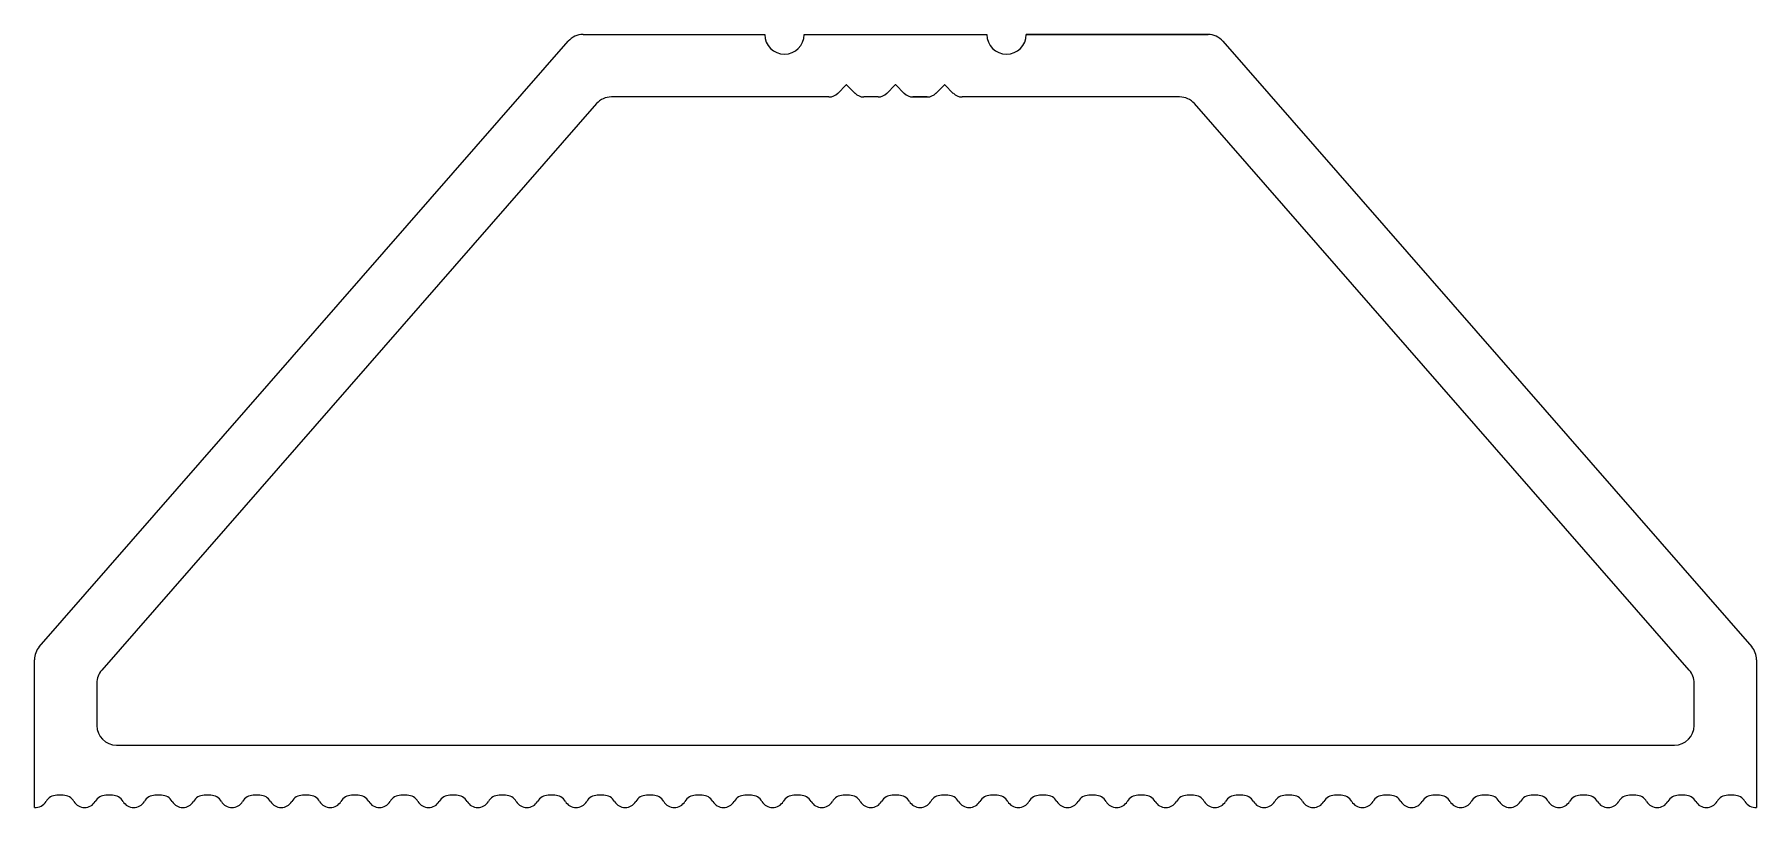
# Model space of a CAD drawing. Header units: inches. Extents: x -16.4 to 18.6, y 1.4 to 17.1.
import ezdxf

# ---------------------------------------------------------------- set-up
doc = ezdxf.new("R2010")
doc.units = ezdxf.units.IN
doc.header["$MEASUREMENT"] = 0
doc.layers.add('1', color=7, linetype='Continuous')

msp = doc.modelspace()

# ---------------------------------------------------------------- linework, layer by layer
at = {"layer": '1', "color": 4}
for p, q in [((-16.333, 4.694), (-5.571, 17.008)), ((-5.27, 17.145), (-1.572, 17.145)), ((-0.772, 17.145), (2.948, 17.145)), ((7.447, 17.145), (3.748, 17.145)), ((3.748, 17.145), (7.447, 17.145)), ((7.748, 17.008), (18.509, 4.694)), ((-16.432, 1.426), (-16.432, 4.431)), ((18.608, 4.431), (18.608, 1.426)), ((-15.845, 1.675), (-15.979, 1.675)), ((-14.845, 1.675), (-14.979, 1.675)), ((-13.845, 1.675), (-13.979, 1.675)), ((-12.845, 1.675), (-12.979, 1.675)), ((-11.845, 1.675), (-11.979, 1.675)), ((-10.845, 1.675), (-10.979, 1.675)), ((-9.845, 1.675), (-9.979, 1.675)), ((-8.845, 1.675), (-8.979, 1.675)), ((-7.845, 1.675), (-7.979, 1.675)), ((-6.845, 1.675), (-6.979, 1.675)), ((-5.845, 1.675), (-5.979, 1.675)), ((-4.845, 1.675), (-4.979, 1.675)), ((-3.845, 1.675), (-3.979, 1.675)), ((-2.845, 1.675), (-2.979, 1.675)), ((-1.845, 1.675), (-1.979, 1.675)), ((-0.845, 1.675), (-0.979, 1.675)), ((0.155, 1.675), (0.021, 1.675)), ((1.155, 1.675), (1.021, 1.675)), ((2.155, 1.675), (2.021, 1.675)), ((3.155, 1.675), (3.021, 1.675)), ((4.155, 1.675), (4.021, 1.675)), ((5.155, 1.675), (5.021, 1.675)), ((6.155, 1.675), (6.021, 1.675)), ((7.155, 1.675), (7.021, 1.675)), ((8.155, 1.675), (8.021, 1.675)), ((9.155, 1.675), (9.021, 1.675)), ((10.155, 1.675), (10.021, 1.675)), ((11.155, 1.675), (11.021, 1.675)), ((12.155, 1.675), (12.021, 1.675)), ((13.155, 1.675), (13.021, 1.675)), ((14.155, 1.675), (14.021, 1.675)), ((15.155, 1.675), (15.021, 1.675)), ((16.155, 1.675), (16.021, 1.675)), ((17.155, 1.675), (17.021, 1.675)), ((18.155, 1.675), (18.021, 1.675))]:
    msp.add_line(p, q, dxfattribs=at)
at = {"layer": '1', "color": 6}
for p, q in [((0.083, 16.119), (-0.088, 15.948)), ((0.265, 15.948), (0.094, 16.119)), ((1.083, 16.119), (0.912, 15.948)), ((1.265, 15.948), (1.094, 16.119)), ((2.083, 16.119), (1.911, 15.948)), ((2.265, 15.948), (2.094, 16.119)), ((-0.265, 15.875), (-4.693, 15.875)), ((0.735, 15.875), (0.442, 15.875)), ((1.735, 15.875), (1.442, 15.875)), ((1.442, 15.875), (1.735, 15.875)), ((1.735, 15.875), (1.442, 15.875)), ((1.442, 15.875), (1.735, 15.875)), ((1.735, 15.875), (1.442, 15.875)), ((6.87, 15.875), (2.442, 15.875)), ((2.442, 15.875), (2.442, 15.875)), ((-4.994, 15.738), (-15.063, 4.217)), ((17.239, 4.217), (7.171, 15.738)), ((-15.162, 3.954), (-15.162, 3.095)), ((17.338, 3.095), (17.338, 3.954)), ((-14.762, 2.695), (16.938, 2.695))]:
    msp.add_line(p, q, dxfattribs=at)
at = {"layer": '1', "color": 4}
for centre, radius, start, end in [((-5.27, 16.745), 0.4, 90, 138.85), ((-1.172, 17.145), 0.4, 180, 0), ((3.348, 17.145), 0.4, 180, 0), ((7.447, 16.745), 0.4, 41.15, 90), ((-16.032, 4.431), 0.4, 138.85, 180), ((18.208, 4.431), 0.4, 0, 41.15), ((-16.412, 1.675), 0.25, 265.4114, 330), ((-15.979, 1.425), 0.25, 90, 150), ((-15.845, 1.425), 0.25, 30, 90), ((-15.412, 1.675), 0.25, 210, 330), ((-14.979, 1.425), 0.25, 90, 150), ((-14.845, 1.425), 0.25, 30, 90), ((-14.412, 1.675), 0.25, 210, 330), ((-13.979, 1.425), 0.25, 90, 150), ((-13.845, 1.425), 0.25, 30, 90), ((-13.412, 1.675), 0.25, 210, 330), ((-12.979, 1.425), 0.25, 90, 150), ((-12.845, 1.425), 0.25, 30, 90), ((-12.412, 1.675), 0.25, 210, 330), ((-11.979, 1.425), 0.25, 90, 150), ((-11.845, 1.425), 0.25, 30, 90), ((-11.412, 1.675), 0.25, 210, 330), ((-10.979, 1.425), 0.25, 90, 150), ((-10.845, 1.425), 0.25, 30, 90), ((-10.412, 1.675), 0.25, 210, 330), ((-9.979, 1.425), 0.25, 90, 150), ((-9.845, 1.425), 0.25, 30, 90), ((-9.412, 1.675), 0.25, 210, 330), ((-8.979, 1.425), 0.25, 90, 150), ((-8.845, 1.425), 0.25, 30, 90), ((-8.412, 1.675), 0.25, 210, 330), ((-7.979, 1.425), 0.25, 90, 150), ((-7.845, 1.425), 0.25, 30, 90), ((-7.412, 1.675), 0.25, 210, 330), ((-6.979, 1.425), 0.25, 90, 150), ((-6.845, 1.425), 0.25, 30, 90), ((-6.412, 1.675), 0.25, 210, 330), ((-5.979, 1.425), 0.25, 90, 150), ((-5.845, 1.425), 0.25, 30, 90), ((-5.412, 1.675), 0.25, 210, 330), ((-4.979, 1.425), 0.25, 90, 150), ((-4.845, 1.425), 0.25, 30, 90), ((-4.412, 1.675), 0.25, 210, 330), ((-3.979, 1.425), 0.25, 90, 150), ((-3.845, 1.425), 0.25, 30, 90), ((-3.412, 1.675), 0.25, 210, 330), ((-2.979, 1.425), 0.25, 90, 150), ((-2.845, 1.425), 0.25, 30, 90), ((-2.412, 1.675), 0.25, 210, 330), ((-1.979, 1.425), 0.25, 90, 150), ((-1.845, 1.425), 0.25, 30, 90), ((-1.412, 1.675), 0.25, 210, 330), ((-0.979, 1.425), 0.25, 90, 150), ((-0.845, 1.425), 0.25, 30, 90), ((-0.412, 1.675), 0.25, 210, 330), ((0.021, 1.425), 0.25, 90, 150), ((0.155, 1.425), 0.25, 30, 90), ((0.588, 1.675), 0.25, 210, 330), ((1.021, 1.425), 0.25, 90, 150), ((1.155, 1.425), 0.25, 30, 90), ((1.588, 1.675), 0.25, 210, 330), ((2.021, 1.425), 0.25, 90, 150), ((2.155, 1.425), 0.25, 30, 90), ((2.588, 1.675), 0.25, 210, 330), ((3.021, 1.425), 0.25, 90, 150), ((3.155, 1.425), 0.25, 30, 90), ((3.588, 1.675), 0.25, 210, 330), ((4.021, 1.425), 0.25, 90, 150), ((4.155, 1.425), 0.25, 30, 90), ((4.588, 1.675), 0.25, 210, 330), ((5.021, 1.425), 0.25, 90, 150), ((5.155, 1.425), 0.25, 30, 90), ((5.588, 1.675), 0.25, 210, 330), ((6.021, 1.425), 0.25, 90, 150), ((6.155, 1.425), 0.25, 30, 90), ((6.588, 1.675), 0.25, 210, 330), ((7.021, 1.425), 0.25, 90, 150), ((7.155, 1.425), 0.25, 30, 90), ((7.588, 1.675), 0.25, 210, 330), ((8.021, 1.425), 0.25, 90, 150), ((8.155, 1.425), 0.25, 30, 90), ((8.588, 1.675), 0.25, 210, 330), ((9.021, 1.425), 0.25, 90, 150), ((9.155, 1.425), 0.25, 30, 90), ((9.588, 1.675), 0.25, 210, 330), ((10.021, 1.425), 0.25, 90, 150), ((10.155, 1.425), 0.25, 30, 90), ((10.588, 1.675), 0.25, 210, 330), ((11.021, 1.425), 0.25, 90, 150), ((11.155, 1.425), 0.25, 30, 90), ((11.588, 1.675), 0.25, 210, 330), ((12.021, 1.425), 0.25, 90, 150), ((12.155, 1.425), 0.25, 30, 90), ((12.588, 1.675), 0.25, 210, 330), ((13.021, 1.425), 0.25, 90, 150), ((13.155, 1.425), 0.25, 30, 90), ((13.588, 1.675), 0.25, 210, 330), ((14.021, 1.425), 0.25, 90, 150), ((14.155, 1.425), 0.25, 30, 90), ((14.588, 1.675), 0.25, 210, 330), ((15.021, 1.425), 0.25, 90, 150), ((15.155, 1.425), 0.25, 30, 90), ((15.588, 1.675), 0.25, 210, 330), ((16.021, 1.425), 0.25, 90, 150), ((16.155, 1.425), 0.25, 30, 90), ((16.588, 1.675), 0.25, 210, 330), ((17.021, 1.425), 0.25, 90, 150), ((17.155, 1.425), 0.25, 30, 90), ((17.588, 1.675), 0.25, 210, 330), ((18.021, 1.425), 0.25, 90, 150), ((18.155, 1.425), 0.25, 30, 90), ((18.588, 1.675), 0.25, 210, 274.5886)]:
    msp.add_arc(centre, radius, start, end, dxfattribs=at)
at = {"layer": '1', "color": 6}
for centre, radius, start, end in [((0.088, 16.114), 0.008, 45, 135), ((1.088, 16.114), 0.008, 45, 135), ((2.088, 16.114), 0.008, 45, 135), ((-4.693, 15.475), 0.4, 90, 138.85), ((-0.265, 16.125), 0.25, 270, 315), ((0.442, 16.125), 0.25, 225, 270), ((0.735, 16.125), 0.25, 270, 315), ((1.442, 16.125), 0.25, 225, 270), ((1.735, 16.125), 0.25, 270, 315), ((2.442, 16.125), 0.25, 225, 270), ((6.87, 15.475), 0.4, 41.15, 90), ((-14.762, 3.954), 0.4, 138.85, 180), ((16.938, 3.954), 0.4, 0, 41.15), ((-14.762, 3.095), 0.4, 180, 270), ((16.938, 3.095), 0.4, 270, 360)]:
    msp.add_arc(centre, radius, start, end, dxfattribs=at)

doc.saveas('drawing.dxf')
